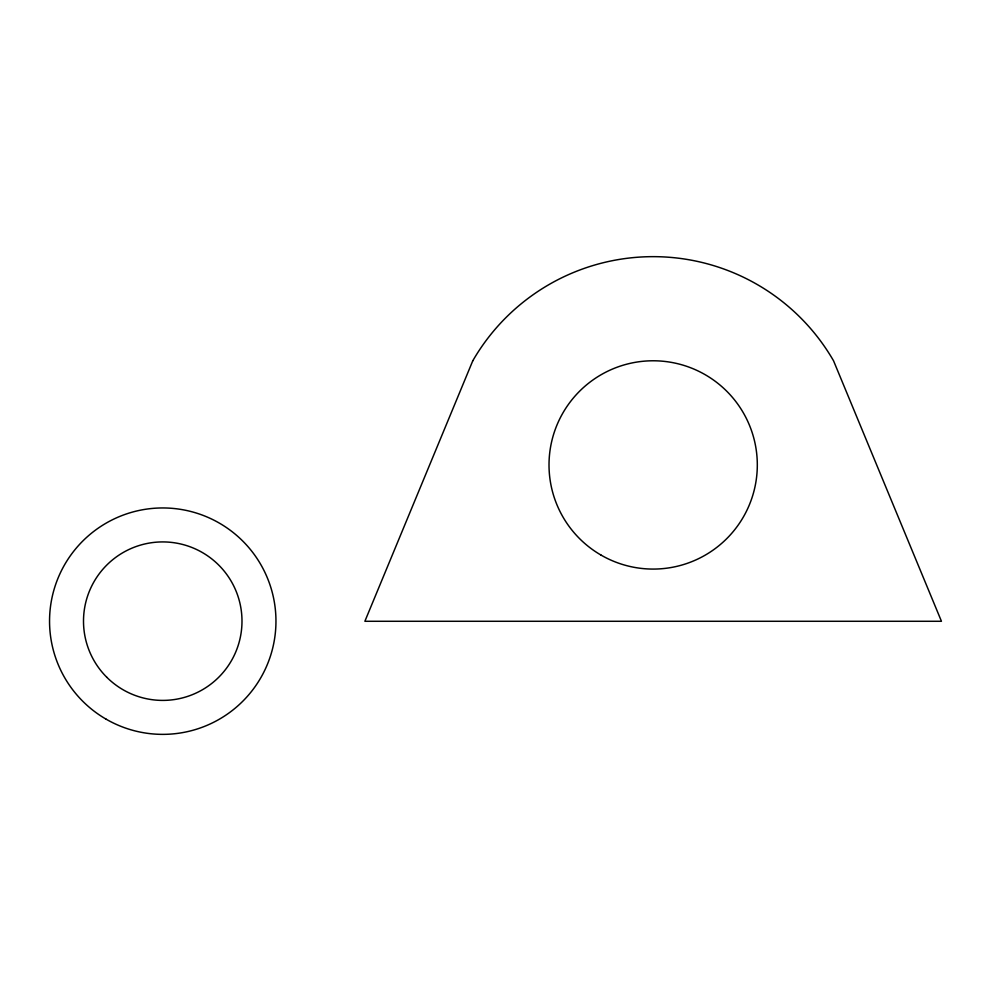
<?xml version="1.0" encoding="UTF-8"?>
<svg xmlns="http://www.w3.org/2000/svg" width="991" height="991" viewBox="0 0 991 991"><rect width="100%" height="100%" fill="white"/><g stroke="black" fill="none" stroke-linecap="round" stroke-linejoin="round"><path stroke-width="1.49" d="M472.781 360.786L364.874 621.283L941.45 621.283L833.542 360.786A208.296 208.296 0 0 0 472.781 360.786M601.091 555.121A104.142 104.142 0 0 0 757.31 464.928A104.142 104.142 0 0 0 601.091 374.734A104.142 104.142 0 0 0 601.091 555.121M106.148 719.193A113.197 113.197 0 0 0 275.956 621.159A113.197 113.197 0 0 0 106.148 523.124A113.197 113.197 0 0 0 106.148 719.193M106.718 677.2A79.243 79.243 0 0 0 239.289 641.673A79.243 79.243 0 0 0 142.246 544.616A79.243 79.243 0 0 0 106.718 677.2"/></g></svg>
